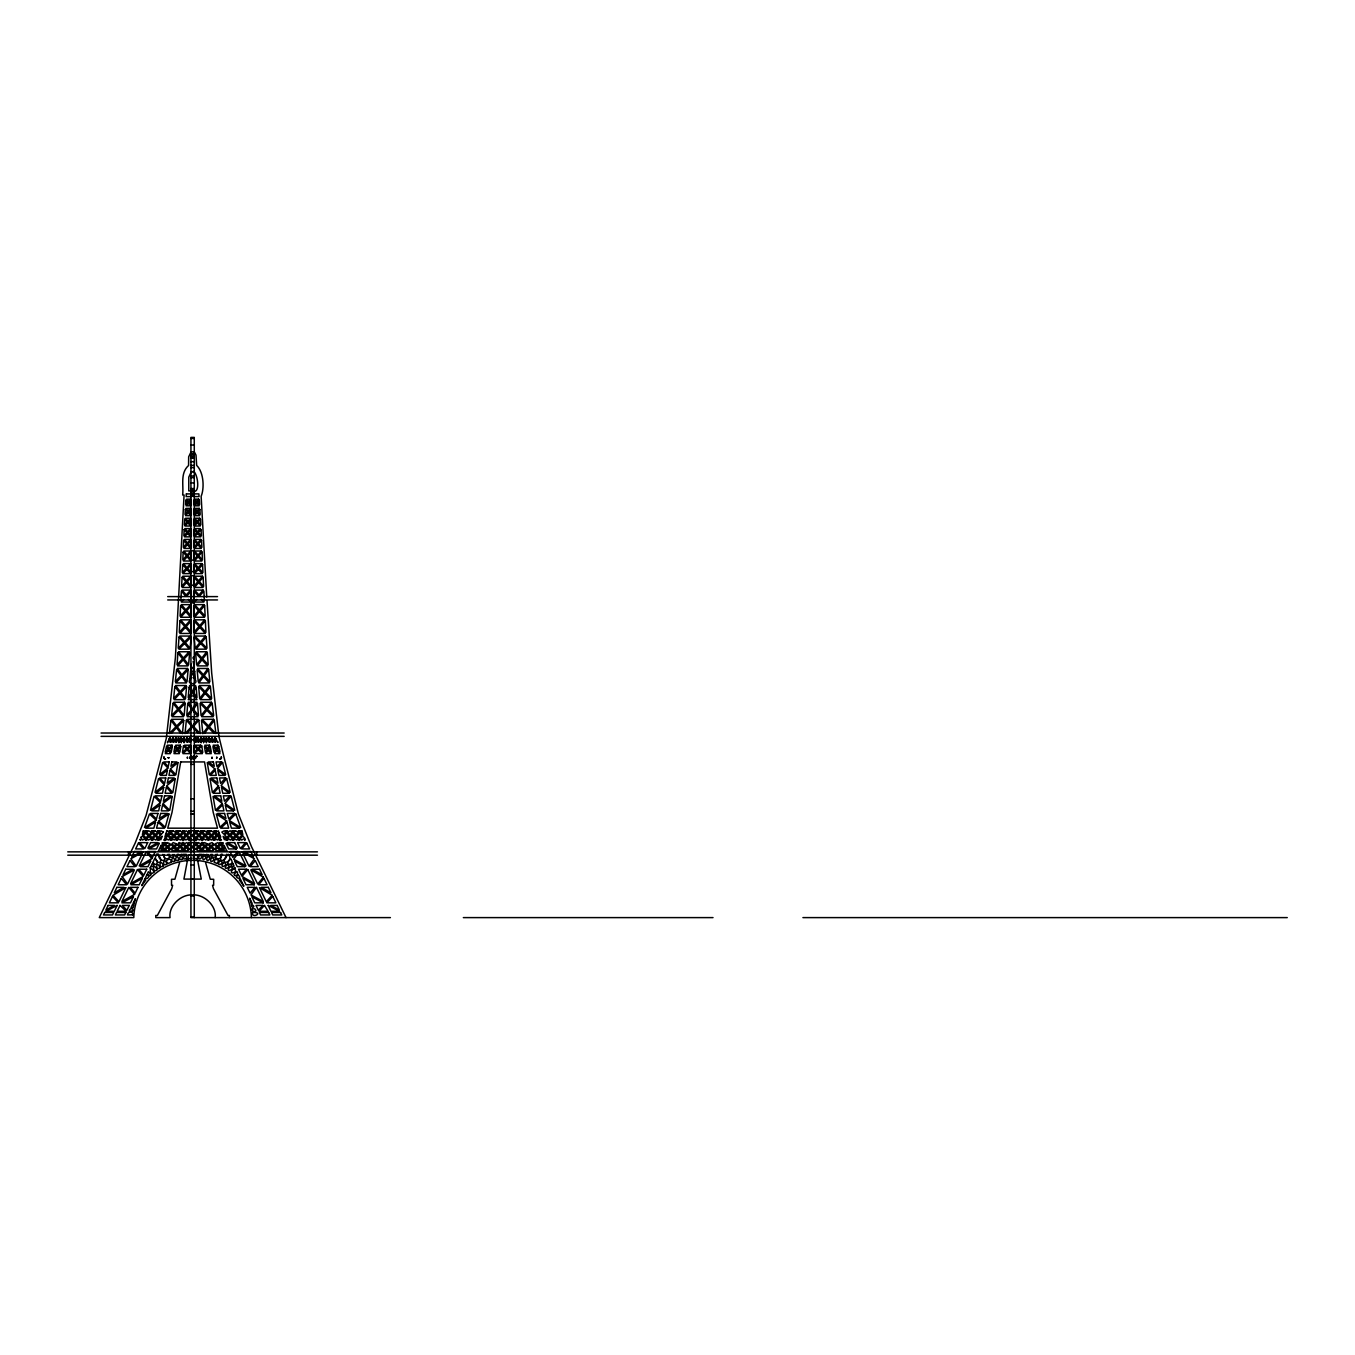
<?xml version="1.0" encoding="UTF-8"?>
<svg xmlns="http://www.w3.org/2000/svg" width="1355" height="1355" viewBox="0 0 1355 1355"><rect width="100%" height="100%" fill="white"/><g stroke="black" fill="none" stroke-linecap="round" stroke-linejoin="round"><path stroke-width="1.5" d="M180.842 600.875L181.367 591.085L185.415 595.827M191.072 665.898L191.224 664.272M187.684 859.087L183.924 879.09L192.512 879.107M202.251 854.412L199.066 854.344M203.453 854.378L206.35 855.395L206.604 854.294M207.789 854.463C206.621 856.479 212.396 857.105 211.126 854.209M179.538 862.847L174.914 879.209L171.509 879.293L171.543 885.255L172.644 885.255L171.746 888.66L157.366 915.472L155.791 915.455L155.791 917.606L170.036 917.606C168.443 906.732 179.656 895.079 191.191 894.876M212.312 854.361C209.483 857.681 217.24 858.748 215.75 854.412M217.156 854.09C211.939 859.392 223.253 861.204 221.288 854.057M193.206 671.487L194.392 668.472L190.835 668.523L192.02 671.504M234.229 874.653C239.124 866.116 238.175 879.446 234.347 874.771M222.508 854.243C216.089 862.237 226.505 862.864 226.776 854.175M190.936 452.13L188.667 456.855L188.565 465.51C180.029 473.132 183.738 484.988 182.671 495.015L184.077 495.015L175.388 657.785L166.326 738.306L146.103 815.32L135.094 843.25L99.271 917.606L133.789 917.606A58.824 58.824 0 0 1 192.613 860.34A58.824 58.824 0 0 1 251.42 917.606M191.851 677.652C182.366 685.647 202.86 685.647 193.392 677.652M156.875 854.175L155.198 857.63C158.45 867.725 164.819 859.917 157.078 854.124M142.241 853.853L136.228 866.201L130.825 858.765L143.088 852.092M227.894 854.599C216.343 866.082 235.008 863.44 228.419 854.277M150.998 874.669L148.389 871.722L147.339 873.907L149.778 875.855L150.71 874.94M192.613 690.813L195.713 685.528L189.514 685.528L191.58 689.051M191.512 694.725L188.226 699.654L197 699.654L192.613 693.082M192.613 708.377L196.966 702.246L188.277 702.246L191.529 706.836M204.503 733.36L208.67 727.804L214.073 733.36M196.763 599.401L194.51 602.043L203.843 602.043L201.438 599.401M199.812 595.827L203.877 591.085L204.402 600.875M191.258 711.917L187.159 716.71L198.067 716.71L192.613 710.325M192.613 725.535L198.05 719.302L187.193 719.302L191.258 723.976M183.789 599.401L181.384 602.043L190.733 602.043L188.464 599.401M187.007 595.861L191.326 591.102L191.326 600.909M186.956 733.258L191.207 728.804M171.153 733.36L176.556 727.804L180.74 733.36M192.613 834.612L194.866 832.377L193.138 830.767M193.104 839.998L194.9 838.254L192.613 836.255M190.361 832.377L192.105 830.767M192.613 846.198L194.866 844.131L193.155 842.573M190.378 844.131L192.088 842.573M193.172 851.143L194.697 849.788L192.613 847.824M191.377 471.54L188.768 477.163L188.768 490.916L191.106 490.916M186.262 854.327L182.976 854.361M190.936 438.444L194.273 438.444M190.936 445.033L194.273 445.033M190.936 451.825L194.273 451.825L196.018 455.145L196.661 465.392C204.165 472.675 204.266 489.223 201.133 496.252L206.739 596.979M190.936 453.654L194.273 453.654M190.936 455.145L194.273 455.145M190.936 456.787L194.273 456.787M190.936 457.567L194.273 457.651M190.936 458.176L194.273 458.176M190.936 461.682L194.273 461.682M190.936 465.392L194.273 465.392M190.936 467.611L194.273 467.611M190.936 472.082L194.273 472.082M190.936 475.995L194.273 475.995M190.936 477.621L194.273 477.621M190.936 482.905L194.273 482.905M190.936 488.579L194.273 488.579M190.936 490.019L194.273 490.019M192.478 490.916C200.388 494.541 198.033 475.47 194.002 471.625A2.812 2.812 0 0 0 193.172 471.32M190.936 491.577L194.273 491.577M190.936 493.271L194.273 493.271M190.936 493.711L194.273 493.711M190.936 494.27L194.273 494.27M190.936 494.88L194.273 494.88M190.936 495.015L194.273 495.015M190.936 496.252L194.273 496.252M190.936 550.841L194.273 550.841M190.936 560.14L194.273 560.14M190.936 571.607L194.273 571.607M190.936 575.74L194.273 575.74M190.936 585.191L194.273 585.191M167.698 596.607L217.511 596.607M167.698 599.943L217.511 599.943M190.936 600.824L194.273 600.824M190.936 601.755L194.273 601.755M190.936 602.89L194.273 602.89M190.936 667.456L194.273 667.456M190.936 673.029L194.273 673.029M190.936 695.945L194.273 695.945M101.066 733.021L284.16 733.021M101.066 736.358L284.16 736.358M190.936 757.055L194.273 757.055M190.936 757.496L194.273 757.496M190.936 764.372L194.273 764.372M190.936 798.756L194.273 798.756M190.936 811.272L194.273 811.272M190.936 813.932L194.273 813.796M190.936 814.118L194.273 814.118M190.936 846.706L194.273 846.706M67.767 851.855L317.443 851.855M67.767 855.191L317.443 855.191M190.936 864.964L194.273 864.964M190.936 895.926L194.273 895.926M190.936 917.064L194.273 917.064M390.409 917.606L190.936 917.606L190.936 437.394L194.273 437.394L194.273 917.606M463.342 917.606L713.018 917.606M802.922 917.606L1287.25 917.606M192.681 879.09L201.268 879.107L197.39 859.104M192.613 894.842C204.656 894.266 216.8 906.224 215.174 917.606M242.139 852.092L254.418 858.765L248.998 866.201L243.002 853.853M190.53 849.788L192.054 851.143M190.344 838.254L192.139 839.998M192.613 727.313L198.27 733.258M198.22 595.861L193.917 591.102L193.917 600.909M243.68 885.865L243.29 885.357A57.842 57.842 0 0 0 239.293 879.988L240.242 878.836L243.815 886.153M249.727 898.433L252.216 903.548L251.2 903.548A55.25 55.25 0 0 0 249.727 898.433L249.693 898.331M158.383 854.023C158.501 862.627 169.019 862.508 162.786 854.412M286.024 917.606L251.505 846.706L238.446 814.118L224.083 757.496L218.917 736.544L211.685 673.029L207.027 600.824M164.141 854.531C162.414 861.424 173.186 858.985 168.122 854.209M169.426 854.294C167.851 858.714 175.591 857.749 172.949 854.48M193.088 661.426L194.155 665.898M174.202 854.514C173.22 857.292 178.979 856.241 177.386 854.226M205.672 862.864L210.279 879.226L213.684 879.293L213.65 885.272L212.549 885.272L213.446 888.677L228.03 915.472L229.401 915.472L229.401 917.606M178.623 854.226L178.877 855.395L181.756 854.226M256.705 851.855L256.705 855.191M128.505 851.855L128.505 855.191M191.749 858.494A62.618 62.618 0 0 0 188.159 858.663L188.108 855.412A70.003 70.003 0 0 1 191.885 855.242M193.917 493.898L193.917 496.591L199.066 496.591L198.846 493.898L193.917 493.898M234.398 867.607L235.143 868.199L234.398 867.607M132.553 914.811L127.506 914.947C127.319 911.322 134.094 911.051 132.553 914.811M182.637 564.578L182.315 572.538L186.092 568.473L182.637 564.578M183.145 552.061L182.823 559.852L186.363 555.872L183.145 552.061M183.653 540.408L183.348 547.318L186.617 543.778L183.653 540.408M184.161 529.534L183.874 535.767L186.855 532.566L184.161 529.534M179.876 620.844L179.317 632.311L184.67 626.433L179.876 620.844M180.605 605.617L180.096 616.135L185.042 610.732L180.605 605.617M182.095 577.23L181.621 586.309L185.804 581.634L182.095 577.23M184.754 519.219L184.416 524.876L187.126 521.963L184.754 519.219M185.347 509.48L185.042 514.392L187.329 511.784L185.347 509.48M185.906 500.181L185.652 504.5L187.684 502.299L185.906 500.181M197.711 855.462L197.491 858.697A63.719 63.719 0 0 0 193.358 858.494L193.477 855.259A68.732 68.732 0 0 1 196.695 855.378L197.711 855.462M198.897 855.564C197.339 863.846 205.943 854.599 198.897 855.564M177.895 652.89L177.048 664.729L182.502 658.886L177.895 652.89M179.046 637.019L178.233 648.181L183.806 642.66L179.046 637.019M185.144 703.347L184.161 715.609L179.283 709.326L185.144 703.347M187.735 703.55L186.787 715.305L191.868 709.376L187.735 703.55M186.38 493.898L186.16 496.591L191.326 496.591L191.326 493.898L186.38 493.898M186.567 686.663L185.55 698.57L180.926 692.557L186.567 686.663M189.107 687.188L188.226 697.503L191.919 691.982L189.107 687.188M189.649 652.975L188.582 664.797L184.077 658.953L189.649 652.975M191.106 637.104L190.09 648.249L185.432 642.727L191.106 637.104M188.125 669.709L187.007 681.768L182.552 675.705L188.125 669.709M190.581 671.132L189.852 679.075L191.97 674.587L190.581 671.132M132.824 910.78L129.267 911.288C128.844 908.138 134.314 907.613 132.824 910.78M183.738 720.437L182.434 733.614L177.403 726.941L183.738 720.437M186.363 720.166L185.025 733.546L191.817 726.432L186.363 720.166M174.846 686.595L173.609 698.486L179.368 692.473L174.846 686.595M176.607 669.624L175.354 681.667L181.011 675.603L176.607 669.624M170.967 720.335L169.324 733.529L175.845 726.839L170.967 720.335M173.067 703.262L171.56 715.508L177.708 709.224L173.067 703.262M133.772 904.734L133.23 907.613L131.045 907.613L132.434 904.75L133.772 904.734M251.488 904.734C251.2 909.866 256.891 906.122 251.488 904.734M180.757 746.571L179.876 752.144L178.149 749.281L180.757 746.571M183.484 745.86L182.451 752.415L186.279 748.909L183.484 745.86M203.182 856.089C200.777 864.219 210.059 855.683 203.182 856.089M177.962 762.577L175.913 774.755L170.374 768.861L177.962 762.577M180.689 761.933L172.017 812.39L167.732 828.176L217.511 828.176L213.209 812.373L204.537 761.933L180.689 761.933M172.17 796.452L169.765 810.307L162.905 803.447L172.17 796.452M175.252 778.668L172.83 792.573L166.716 785.781L175.252 778.668M193.375 657.26L193.528 658.886L193.375 657.26M172.339 746.605L171.17 752.347L169.544 749.4L172.339 746.605M175.015 746.402L173.88 752.008L176.658 749.112L175.015 746.402M150.168 868.047L150.557 867.234L150.168 868.047M159.89 805.141L158.671 810.866L151.828 810.866L159.89 805.141M160.432 802.651L150.507 810.324L154.08 796.283L160.432 802.651M161.906 795.842L160.737 801.262L155.317 795.842L161.906 795.842M163.735 787.34L162.465 793.268L155.893 793.268L163.735 787.34M164.277 784.85L155.063 792.387L158.586 778.515L164.277 784.85M165.767 777.956L164.582 783.393L159.704 777.956L165.767 777.956M167.41 770.318L166.326 775.382L160.5 775.382L167.41 770.318M167.918 767.997L159.602 774.552L162.668 762.442L167.918 767.997M169.223 761.933L168.223 766.574L163.836 761.933L169.223 761.933M162.6 804.836L161.313 810.866L168.613 810.866L162.6 804.836M164.548 795.842L163.396 801.195L170.95 795.842L164.548 795.842M166.411 787.221L165.107 793.268L171.848 793.268L166.411 787.221M168.41 777.956L167.275 783.173L174.202 777.956L168.41 777.956M170.069 770.284L168.969 775.382L174.863 775.382L170.069 770.284M171.865 761.933L170.933 766.253L176.828 761.933L171.865 761.933M207.247 856.834C204.334 864.998 214.378 856.834 207.247 856.834M164.006 756.988L163.853 758.021L164.006 756.988M166.546 746.436L165.191 752.059L168.071 749.18L166.546 746.436M167.749 741.388L167.563 742.608L167.749 741.388M134.145 903.108L133.01 903.548L135.432 898.653A55.369 55.369 0 0 0 134.145 903.108M168.918 813.982L165.293 827.278L158.569 820.927L168.918 813.982M211.363 857.817C207.823 865.896 218.307 858.223 211.363 857.817M155.537 822.18L153.843 828.176L145.73 828.176L155.537 822.18M156.079 820.215L144.528 827.515L149.457 813.949L156.079 820.215M157.993 813.44L156.452 818.928L150.659 813.44L157.993 813.44M158.196 822.231L156.519 828.176L164.497 828.176L158.196 822.231M160.686 813.44L159.263 818.488L167.495 813.44L160.686 813.44M162.109 836.374L160.872 839.71L159.229 838.152L162.109 836.374M165.683 834.138L164.853 837.288L166.902 835.239L165.683 834.138M166.936 830.767L166.123 832.918L167.749 834.392L169.443 832.681L166.936 830.767M215.31 859.053L214.124 862.237L215.784 862.966A55.436 55.436 0 0 1 217.274 863.592L218.68 860.273L215.31 859.053M140.717 837.475L142.495 840.049L145.137 838.593L142.377 836.069L140.717 837.475M143.24 830.988L142.411 834.477L144.816 832.444L143.24 830.988M139.921 839.507L140.598 840.049L139.921 839.507M194.646 671.132L193.274 674.587L195.391 679.075L194.646 671.132M219.764 860.747C214.886 868.758 226.844 862.068 219.764 860.747M217.732 742.455L217.478 741.388L217.732 742.455M162.363 842.793L162.312 845.723L163.887 844.233L162.363 842.793M134.585 894.351L121.916 901.498L128.793 887.389L134.585 894.351M151.862 858.596L139.243 865.913L146.086 851.872L151.862 858.596M125.829 912.474L124.626 914.947L115.378 914.947L116.581 912.474L125.829 912.474M129.233 905.428L126.879 910.289L122.407 905.428L129.233 905.428M133.417 896.773L130.487 902.837L121.916 902.837L133.417 896.773M137.973 887.339L135.161 893.165L130.3 887.339L137.973 887.339M142.326 878.345L139.226 884.764L130.944 884.764L142.326 878.345M146.73 869.233L143.816 875.245L138.769 869.233L146.73 869.233M150.676 861.069L147.966 866.658L140.378 866.658L150.676 861.069M155.3 851.499L152.438 857.427L147.339 851.499L155.3 851.499M159.246 843.318L156.536 848.924L148.948 848.924L159.246 843.318M144.968 878.819L141.767 885.628A57.858 57.858 0 0 1 145.747 880.225L144.968 878.819M146.797 875.008L145.493 877.718C146.916 880.598 150.981 875.279 146.797 875.008M152.471 863.287L151.15 866.014C152.014 868.148 156.079 864.253 152.505 863.338M154.572 858.918L153.064 862.068C154.69 868.03 160.686 861.407 154.656 859.002M161.11 845.401L158.332 851.143L161.11 851.143L161.11 845.401M104.674 912.474L103.471 914.947L112.499 914.947L113.701 912.474L104.674 912.474M108.095 905.428L105.91 909.95L114.464 905.428L108.095 905.428M112.482 896.451L109.365 902.837L118.393 902.837L112.482 896.451M116.903 887.339L114.26 892.793L123.932 887.339L116.903 887.339M121.289 878.362L118.173 884.764L126.608 884.764L121.289 878.362M122.17 876.549L127.556 884.036L134.433 869.876L122.17 876.549M125.727 869.233L123.068 874.703L133.112 869.233L125.727 869.233M129.945 860.577L126.98 866.658L135.043 866.658L129.945 860.577M134.348 851.499L131.723 856.919L141.682 851.499L134.348 851.499M138.481 843.03L135.619 848.924L143.545 848.924L138.481 843.03M117.123 905.428L114.277 911.288L105.944 911.288L117.123 905.428M125.778 887.677L118.952 901.702L113.041 895.299L125.778 887.677M147.695 842.624L144.816 848.569L139.717 842.624L147.695 842.624M120.002 905.428L117.157 911.288L126.184 911.288L120.002 905.428M137.482 869.537L130.656 883.545L143.224 876.465L137.482 869.537M150.574 842.624L147.898 848.128L158.01 842.624L150.574 842.624M223.592 862.508C217.749 870.266 230.587 864.405 223.592 862.508M215.682 749.4L214.056 752.347L212.904 746.605L215.682 749.4M218.02 745.199L216.292 748.316L213.175 745.199L218.02 745.199M216.563 750.28L214.717 753.617L219.917 753.617L216.563 750.28M218.697 746.436L217.173 749.18L220.052 752.059L218.697 746.436M196.119 687.188L193.325 691.982L197 697.503L196.119 687.188M207.078 749.281L205.35 752.144L204.47 746.571L207.078 749.281M209.551 745.199L207.722 748.231L204.808 745.199L209.551 745.199M207.942 750.179L205.858 753.617L211.245 753.617L207.942 750.179M210.211 746.402L208.585 749.112L211.346 752.008L210.211 746.402M252.606 912.474C251.183 919.588 264.869 911.949 252.606 912.474M227.217 864.456C220.594 871.942 233.585 866.607 227.217 864.456M230.621 858.951C222.135 865.964 236.464 866.116 230.672 858.935M252.233 908.815C250.861 912.355 258.788 912.592 254.774 908.832L252.233 908.815M220.679 759.054L219.73 758.952L220.679 759.054M221.458 757.919L221.221 756.988L221.458 757.919M190.479 741.913L189.175 741.947L189.835 740.999L190.479 741.913M191.885 739.864L191.207 740.863L190.564 739.966L191.258 739L191.885 739.864M170.086 737.34L170.273 738.932L170.086 737.34M172.881 737.34L173.067 738.932L172.881 737.34M170.95 741.947L169.612 741.947L170.273 740.999L170.95 741.947M172.339 739.966L171.679 740.914L171.018 739.966L171.679 739.034L172.339 739.966M175.676 737.34L175.862 738.932L175.676 737.34M173.745 741.947L172.407 741.947L173.067 740.999L173.745 741.947M175.134 739.966L174.473 740.914L173.813 739.966L174.473 739.034L175.134 739.966M178.47 737.323L178.657 738.932L178.47 737.323M176.54 741.947L175.202 741.947L175.862 740.999L176.54 741.947M177.928 739.966L177.268 740.914L176.607 739.966L177.268 739.034L177.928 739.966M181.265 737.323L181.451 738.932L181.265 737.323M181.451 740.999L181.265 742.608L181.451 740.999M182.857 739.034L182.857 740.914L182.857 739.034M184.06 737.323L184.246 738.932L184.06 737.323M184.246 740.999L184.06 742.608L184.246 740.999M186.855 737.323L187.041 738.932L186.855 737.323M186.312 739.966L185.652 740.914L184.974 739.966L185.652 739.034L186.312 739.966M189.649 737.323L189.835 738.932L189.649 737.323M187.701 741.947L186.38 741.947L187.041 740.999L187.701 741.947M194.663 739.966L194.036 740.863L193.342 739.864L193.985 739L194.663 739.966M197.999 737.323L198.186 738.932L197.999 737.323M196.069 741.947L194.747 741.913L195.391 740.999L196.069 741.947M197.457 739.966L196.797 740.914L196.136 739.966L196.797 739.034L197.457 739.966M200.794 737.323L200.98 738.932L200.794 737.323M198.863 741.947L197.525 741.947L198.186 740.999L198.863 741.947M200.252 739.966L199.592 740.914L198.931 739.966L199.592 739.034L200.252 739.966M203.589 737.323L203.775 738.932L203.589 737.323M206.383 737.323L206.57 738.932L206.383 737.323M203.775 740.999L203.589 742.608L203.775 740.999M205.181 739.034L205.181 740.914L205.181 739.034M206.57 740.999L206.383 742.608L206.57 740.999M209.178 737.323L209.364 738.932L209.178 737.323M208.636 739.966L207.976 740.914L207.298 739.966L207.976 739.034L208.636 739.966M211.973 737.34L212.159 738.932L211.973 737.34M210.025 741.947L208.704 741.947L209.364 740.999L210.025 741.947M214.768 737.34L214.954 738.932L214.768 737.34M212.82 741.947L211.499 741.947L212.159 740.999L212.82 741.947M214.226 739.966L213.565 740.914L212.887 739.966L213.565 739.034L214.226 739.966M216.343 739.034L216.343 740.914L216.343 739.034M215.614 741.947L214.293 741.947L214.954 740.999L215.614 741.947M168.884 739.034L168.884 740.914L168.884 739.034M197.508 703.55L193.375 709.376L198.457 715.305L197.508 703.55M180.063 739.034L180.063 740.914L180.063 739.034M178.657 740.999L178.86 742.608L178.657 740.999M188.43 739.034L188.43 740.914L188.43 739.034M196.069 738.001L195.391 738.932L194.714 737.984L196.069 738.001M200.98 740.999L201.184 742.608L200.98 740.999M202.386 739.034L202.386 740.914L202.386 739.034M210.77 739.034L210.77 740.914L210.77 739.034M202.674 675.705L198.237 681.768L197.119 669.709L202.674 675.705M207.976 668.472L203.402 674.722L197.593 668.472L207.976 668.472M203.504 676.585L198.846 682.937L209.415 682.937L203.504 676.585M208.619 669.624L204.232 675.603L209.873 681.667L208.619 669.624M230.452 866.421C223.067 873.704 237.023 869.249 230.452 866.421M232.755 863.304C229.097 864.304 233.212 868.098 234.076 866.014L232.755 863.304M154.064 871.959C148.948 877.871 148.881 862.525 154.064 871.959M233.619 868.64C225.912 876.228 240.834 871.976 233.619 868.64M207.823 726.941L202.81 733.614L201.505 720.437L207.823 726.941M213.565 719.302L208.551 725.975L202.047 719.302L213.565 719.302M214.276 720.335L209.398 726.839L215.902 733.529L214.276 720.335M188.193 756.209L188.193 756.209M168.952 757.801L168.088 757.682L168.952 757.801M171.323 757.801L171.323 757.801M173.677 757.801L173.677 757.801M176.031 757.801L176.031 757.801M178.403 757.801L178.403 757.801M180.757 757.801L180.757 757.801M183.111 757.801L183.111 757.801M185.483 757.801L185.483 757.801M188.65 758.715L188.65 758.715M189.886 757.106L189.937 758.377L189.886 757.106M204.3 692.557L199.693 698.57L198.677 686.663L204.3 692.557M209.686 685.528L205.028 691.592L199.236 685.528L209.686 685.528M205.13 693.438L200.354 699.654L211.109 699.671L205.13 693.438M210.381 686.595L205.875 692.473L211.617 698.486L210.381 686.595M187.38 757.293L187.481 758.275L187.38 757.293M201.997 659.834L197.322 665.898L207.637 665.898L201.997 659.834M201.167 658.953L196.661 664.797L195.577 652.975L201.167 658.953M206.705 651.755L201.895 657.988L196.069 651.755L206.705 651.755M207.332 652.89L202.725 658.886L208.196 664.729L207.332 652.89M205.943 709.326L201.065 715.609L200.083 703.347L205.943 709.326M211.414 702.263L206.688 708.36L200.676 702.246L211.414 702.263M206.79 710.189L201.726 716.71L213.175 716.71L206.79 710.189M212.159 703.262L207.518 709.224L213.667 715.508L212.159 703.262M157.146 869.622C152.268 874.771 152.387 860.493 157.146 869.622M165.513 758.952L164.565 759.054L165.513 758.952M254.926 887.339L250.082 893.165L247.254 887.339L254.926 887.339M263.378 877.176L257.687 884.036L250.794 869.876L263.378 877.176M256.451 887.389L250.946 894.961L263.31 901.498L256.451 887.389M263.954 878.362L258.636 884.764L267.071 884.764L263.954 878.362M195.95 502.349L193.917 504.771L193.917 500.147L195.95 502.349M198.609 499.165L196.729 501.418L194.629 499.165L198.609 499.165M196.763 503.23L194.612 505.805L199.151 505.805L196.763 503.23M199.321 500.181L197.542 502.299L199.575 504.5L199.321 500.181M246.458 869.233L241.41 875.245L238.514 869.233L246.458 869.233M247.762 869.537L242.003 876.465L254.571 883.545L247.762 869.537M255.299 860.577L250.184 866.658L258.246 866.658L255.299 860.577M197.847 581.651L193.917 586.325L193.917 577.247L197.847 581.651M202.437 576.214L198.626 580.736L194.578 576.214L202.437 576.214M198.66 582.548L194.493 587.494L203.081 587.494L198.66 582.548M203.131 577.23L199.439 581.634L203.623 586.309L203.131 577.23M199.812 642.727L195.154 648.249L194.121 637.104L199.812 642.727M205.452 636.054L200.574 641.813L194.764 636.054L205.452 636.054M200.659 643.574L195.933 649.164L206.299 649.164L200.659 643.574M206.197 637.019L201.438 642.66L206.993 648.181L206.197 637.019M197.288 555.889L193.917 559.869L193.917 552.078L197.288 555.889M201.421 551.028L198.067 554.974L194.561 551.028L201.421 551.028M198.084 556.786L194.493 561.021L201.861 561.021L198.084 556.786M202.098 552.061L198.863 555.872L202.403 559.852L202.098 552.061M191.817 758.919L190.733 759.291L191.817 758.919M203.148 590.086L198.999 594.947L194.595 590.086L203.148 590.086M198.982 626.45L193.917 632.345L193.917 620.861L198.982 626.45M204.656 619.845L199.761 625.536L194.595 619.845L204.656 619.845M199.778 627.348L194.51 633.462L205.35 633.462L199.778 627.348M205.367 620.844L200.574 626.433L205.909 632.311L205.367 620.844M191.733 756.293L190.682 756.209L191.733 756.293M237.887 851.499L232.806 857.427L229.944 851.499L237.887 851.499M245.509 842.624L240.411 848.569L237.532 842.624L245.509 842.624M239.157 851.872L233.67 859.222L245.983 865.913L239.157 851.872M246.746 843.03L241.681 848.924L249.625 848.924L246.746 843.03M196.306 511.784L193.917 514.561L193.917 509.04L196.306 511.784M199.253 508.379L197.102 510.869L194.917 508.379L199.253 508.379M197.102 512.698L194.527 515.662L199.71 515.662L197.102 512.698M199.879 509.48L197.898 511.784L200.184 514.392L199.879 509.48M196.492 521.997L193.917 524.978L193.917 519.219L196.492 521.997M199.727 518.254L197.288 521.082L194.646 518.254L199.727 518.254M200.472 519.219L198.101 521.963L200.828 524.876L200.472 519.219M197.322 522.861L194.578 526.028L200.252 526.011L197.322 522.861M199.405 611.647L194.527 617.27L204.554 617.27L199.405 611.647M198.592 610.749L193.917 616.152L193.917 605.634L198.592 610.749M203.911 604.635L199.388 609.852L194.612 604.635L203.911 604.635M204.639 605.617L200.201 610.732L205.147 616.135L204.639 605.617M198.88 720.166L193.426 726.432L200.201 733.546L198.88 720.166M190.31 508.379L188.125 510.869L185.974 508.379L190.31 508.379M188.125 512.698L185.516 515.662L190.699 515.662L188.125 512.698M191.326 509.04L188.921 511.784L191.326 514.561L191.326 509.04M197.017 543.795L193.917 547.352L193.917 540.425L197.017 543.795M200.845 539.426L197.813 542.898L194.612 539.426L200.845 539.426M197.83 544.676L194.544 548.436L201.285 548.436L197.83 544.676M201.573 540.408L198.626 543.778L201.895 547.318L201.573 540.408M194.493 759.291L193.409 758.919L194.493 759.291M160.026 867.708C155.097 871.993 156.215 858.663 160.026 867.708M195.848 757.75L194.714 757.699L195.848 757.75M196.594 758.715L196.594 758.715M198.203 757.75L198.203 757.75M200.574 757.75L200.574 757.75M202.928 757.75L202.928 757.75M205.283 757.75L205.283 757.75M207.654 757.75L207.654 757.75M210.008 757.75L210.008 757.75M212.024 757.293L211.905 758.275L212.024 757.293M214.734 757.75L214.734 757.75M216.783 757.225L216.631 758.275L216.783 757.225M190.665 551.028L187.159 554.974L183.823 551.028L190.665 551.028M191.326 552.078L187.939 555.889L191.326 559.869L191.326 552.078M197.525 568.49L193.917 572.555L193.917 564.595L197.525 568.49M201.861 563.612L198.321 567.593L194.629 563.612L201.861 563.612M198.338 569.371L194.561 573.622L202.302 573.622L198.338 569.371M202.606 564.578L199.134 568.473L202.911 572.538L202.606 564.578M197.119 756.327L196.221 756.276L197.119 756.327M196.763 532.583L193.917 535.784L193.917 529.517L196.763 532.583M200.32 528.586L197.559 531.685L194.697 528.602L200.32 528.586M197.576 533.463L194.561 536.851L200.743 536.851L197.576 533.463M201.082 529.534L198.372 532.566L201.353 535.767L201.082 529.534M187.142 556.786L183.382 561.021L190.733 561.021L187.142 556.786M190.649 576.214L186.6 580.736L182.79 576.214L190.649 576.214M186.584 582.548L182.146 587.494L190.75 587.494L186.584 582.548M191.326 577.247L187.38 581.651L191.326 586.325L191.326 577.247M218.511 785.781L212.396 792.573L209.991 778.668L218.511 785.781M225.54 777.956L220.645 783.393L219.476 777.956L225.54 777.956M218.832 787.221L213.396 793.268L220.137 793.268L218.832 787.221M226.641 778.515L221.119 785.561L230.164 792.387L226.641 778.515M190.632 590.086L186.228 594.947L182.078 590.086L190.632 590.086M190.632 619.845L185.466 625.536L180.588 619.845L190.632 619.845M185.449 627.348L179.893 633.462L190.716 633.462L185.449 627.348M191.326 620.861L186.262 626.45L191.326 632.345L191.326 620.861M190.615 604.635L185.855 609.852L181.333 604.635L190.615 604.635M185.821 611.647L180.672 617.27L190.699 617.27L185.821 611.647M191.326 605.634L186.634 610.749L191.326 616.152L191.326 605.634M190.615 539.426L187.43 542.898L184.399 539.426L190.615 539.426M187.397 544.676L183.941 548.436L190.682 548.436L187.397 544.676M191.326 540.425L188.21 543.795L191.326 547.352L191.326 540.425M197.271 748.976L193.917 752.635L193.917 745.894L197.271 748.976M200.743 745.199L198.067 748.096L194.917 745.199L200.743 745.199M198.152 749.789L194.612 753.617L202.335 753.617L198.152 749.789M201.743 745.86L198.948 748.909L202.776 752.415L201.743 745.86M262.836 905.428L258.348 910.289L256.01 905.428L262.836 905.428M272.203 895.299L266.291 901.702L259.466 887.677L272.203 895.299M264.462 905.428L259.042 911.288L268.07 911.288L264.462 905.428M272.762 896.451L266.85 902.837L275.878 902.837L272.762 896.451M190.598 499.165L188.514 501.418L186.617 499.165L190.598 499.165M188.464 503.23L186.075 505.805L190.615 505.805L188.464 503.23M191.326 500.147L189.277 502.349L191.326 504.771L191.326 500.147M190.598 563.612L186.905 567.593L183.382 563.612L190.598 563.612M186.888 569.371L182.942 573.622L190.665 573.622L186.888 569.371M191.326 564.595L187.701 568.49L191.326 572.555L191.326 564.595M187.634 668.472L181.824 674.722L177.251 668.472L187.634 668.472M181.722 676.585L175.811 682.937L186.38 682.937L181.722 676.585M190.598 518.254L187.955 521.082L185.5 518.254L190.598 518.254M187.922 522.861L184.991 526.011L190.649 526.028L187.922 522.861M191.326 519.219L188.735 521.997L191.326 524.978L191.326 519.219M190.547 528.602L187.668 531.685L184.924 528.586L190.547 528.602M187.651 533.463L184.5 536.851L190.665 536.851L187.651 533.463M191.326 529.517L188.464 532.583L191.326 535.784L191.326 529.517M189.158 651.755L183.332 657.988L178.521 651.755L189.158 651.755M183.247 659.834L177.59 665.898L187.905 665.898L183.247 659.834M214.869 768.861L209.314 774.755L207.264 762.577L214.869 768.861M221.39 761.933L217.02 766.574L216.021 761.933L221.39 761.933M215.174 770.284L210.364 775.382L216.275 775.382L215.174 770.284M222.559 762.442L217.444 768.556L225.641 774.552L222.559 762.442M186.008 685.528L180.198 691.592L175.54 685.528L186.008 685.528M180.096 693.438L174.118 699.671L184.873 699.654L180.096 693.438M180.418 745.199L177.505 748.231L175.676 745.199L180.418 745.199M177.302 750.179L173.982 753.617L179.385 753.617L177.302 750.179M160.601 834.985L158.366 837.322L156.215 835.273L158.518 833.054L160.601 834.985M157.536 838.186L155.74 840.049L152.996 838.372L155.351 836.103L157.536 838.186M163.396 832.072L161.431 834.121L159.382 832.224L160.923 830.767L163.396 832.072M158.399 838.999L157.4 840.049L159.483 840.049L158.399 838.999M183.179 719.302L176.675 725.975L171.662 719.302L183.179 719.302M184.551 702.246L178.555 708.36L173.813 702.263L184.551 702.246M178.454 710.189L172.051 716.71L183.518 716.71L178.454 710.189M222.322 803.447L215.479 810.307L213.074 796.452L222.322 803.447M229.91 795.842L224.507 801.262L223.338 795.842L229.91 795.842M222.627 804.836L216.614 810.866L223.931 810.866L222.627 804.836M231.163 796.283L224.964 803.413L234.72 810.324L231.163 796.283M172.068 745.199L168.952 748.316L167.224 745.199L172.068 745.199M168.664 750.28L165.31 753.617L170.527 753.617L168.664 750.28M171.374 830.767L170.29 831.835L169.087 830.767L171.374 830.767M164.887 838.931L163.786 840.049L166.072 840.032L164.887 838.931M167.783 836.035L165.733 838.101L168.325 840.032L170.222 838.237L167.783 836.035M170.34 833.477L168.63 835.188L171.086 837.407L172.881 835.713L170.34 833.477M173.067 830.767L171.187 832.631L173.745 834.9L176.099 832.664L173.067 830.767M196.475 830.767L194.883 830.767L196.475 830.767M195.747 833.19L193.494 835.425L195.764 837.424L197.982 835.273L195.747 833.19M198.169 830.767L196.594 832.343L198.846 834.443L200.963 832.427L198.169 830.767M190.462 636.054L184.653 641.813L179.775 636.054L190.462 636.054M184.568 643.574L178.928 649.164L189.31 649.164L184.568 643.574M202.674 830.767L200.913 830.767L202.674 830.767M195.798 839.05L194.815 839.998L196.865 839.998L195.798 839.05M198.863 836.086L196.661 838.22L199.371 839.998L201.234 838.288L198.863 836.086M201.844 833.223L199.727 835.256L202.115 837.475L204.283 835.476L201.844 833.223M204.402 830.767L202.708 832.393L205.181 834.68L207.383 832.648L204.402 830.767M153.318 830.767L152.404 831.631L151.472 830.767L153.318 830.767M152.404 833.291L149.999 835.595L152.116 837.559L154.487 835.273L152.404 833.291M159.196 830.767L157.807 830.767L159.196 830.767M148.254 835.612L146.001 837.763L143.308 835.29L145.696 833.257L148.254 835.612M151.54 832.461L149.118 834.782L146.611 832.478L148.644 830.767L151.54 832.461M155.029 830.767L153.267 832.461L155.351 834.443L157.654 832.241L155.029 830.767M146.018 839.406L145.341 840.049L146.73 840.049L146.018 839.406M149.135 836.425L146.882 838.576L148.491 840.049L151.252 838.372L149.135 836.425M152.133 839.185L151.235 840.049L153.047 840.049L152.133 839.185M213.7 849.873L211.312 851.143L209.195 849.263L211.109 847.485L213.7 849.873M216.766 846.943L214.564 849.06L211.99 846.672L214.226 844.605L216.766 846.943M219.612 844.233L217.647 846.13L215.106 843.792L217.918 842.624L219.612 844.233M226.014 838.152L224.371 839.71L223.135 836.374L226.014 838.152M229.029 835.273L226.878 837.322L224.625 834.985L226.708 833.054L229.029 835.273M221.305 842.624L219.646 842.624L221.305 842.624M231.976 832.461L229.893 834.443L227.589 832.241L230.198 830.767L231.976 832.461M233.754 830.767L232.84 831.631L231.925 830.767L233.754 830.767M214.581 850.703L214.581 850.703M217.647 847.756L215.445 849.873L216.8 851.143L219.679 849.619L217.647 847.756M220.492 845.063L218.528 846.926L220.594 848.84L222.627 847.095L220.492 845.063M222.864 842.793L221.356 844.233L222.931 845.723L222.931 842.929M226.844 838.999L225.743 840.049L227.826 840.049L226.844 838.999M229.893 836.103L227.708 838.186L230.418 840.049L232.247 838.372L229.893 836.103M232.84 833.291L230.757 835.273L233.128 837.559L235.245 835.595L232.84 833.291M235.482 830.767L233.704 832.461L236.126 834.782L238.615 832.478L235.482 830.767M165.581 842.624L163.921 842.624L165.581 842.624M178.115 830.767L176.98 831.835L175.794 830.767L178.115 830.767M171.12 839.033L170.053 840.032L172.204 840.032L171.12 839.033M173.779 836.509L171.983 838.203L174.236 840.015L175.947 838.44L173.779 836.509M179.859 830.767L177.861 832.648L180.063 834.68L182.535 832.393L179.859 830.767M164.751 845.063L162.6 847.095L164.633 848.84L166.716 846.926L164.751 845.063M167.326 842.624L165.615 844.233L167.597 846.13L170.137 843.792L167.326 842.624M176.997 833.477L174.643 835.696L176.828 837.627L179.182 835.476L176.997 833.477M226.658 820.927L219.95 827.278L216.326 813.982L226.658 820.927M234.567 813.44L228.775 818.928L227.233 813.44L234.567 813.44M227.03 822.231L220.746 828.176L228.707 828.176L227.03 822.231M235.77 813.949L229.215 820.486L240.699 827.515L235.77 813.949M194.561 756.209L193.494 756.293L194.561 756.209M191.733 847.01L189.632 848.992L187.312 846.926L189.48 844.944L191.733 847.01M188.768 849.822L186.296 851.143L184.483 849.5L186.414 847.739L188.768 849.822M189.666 850.618L189.666 850.618M188.65 832.343L186.38 834.443L184.28 832.427L186.092 830.767L188.65 832.343M169.798 849.873L167.326 851.143L165.547 849.619L167.58 847.756L169.798 849.873M173.237 846.672L170.679 849.06L168.46 846.943L171.018 844.605L173.237 846.672M176.353 843.775L174.118 845.859L171.899 843.792L173.186 842.607L176.353 843.775M182.248 838.305L180.401 840.015L177.725 838.44L180.063 836.289L182.248 838.305M185.5 835.256L183.128 837.475L180.943 835.476L183.399 833.223L185.5 835.256M190.344 830.767L188.751 830.767L190.344 830.767M174.118 847.485L171.543 849.873L172.864 851.143L176.048 849.263L174.118 847.485M177.251 844.572L174.998 846.672L176.946 848.467L179.283 846.418L177.251 844.572M179.368 842.607L178.132 843.759L180.181 845.622L182.112 843.911L179.368 842.607M183.128 839.101L182.146 840.015L184.111 839.998L183.128 839.101M186.363 836.086L184.009 838.288L185.872 839.998L188.582 838.22L186.363 836.086M189.497 833.19L187.244 835.273L189.48 837.424L191.749 835.425L189.497 833.19M170.662 850.703L170.662 850.703M227.437 830.767L226.031 830.767L227.437 830.767M207.4 849.28L205.401 851.143L202.539 849.5L205.062 847.214L207.4 849.28M210.245 846.672L208.28 848.467L205.943 846.418L207.993 844.572L210.245 846.672M213.345 843.792L211.109 845.859L208.873 843.775L212.058 842.607L213.345 843.792M219.51 838.101L217.41 840.032L215.005 838.237L217.444 836.035L219.51 838.101M225.845 832.224L223.795 834.121L221.83 832.072L224.303 830.767L225.845 832.224M220.357 838.931L219.154 840.032L221.458 840.049L220.357 838.931M208.297 850.076L207.163 851.143L209.517 851.143L208.297 850.076M240.479 830.767L239.496 831.665L238.429 830.767L240.479 830.767M220.628 837.051L218.341 835.239L219.544 834.138L220.628 837.051M241.986 830.988L240.411 832.444L242.816 834.477L241.986 830.988M233.111 839.185L232.179 840.049L234.008 840.049L233.111 839.185M236.109 836.425L233.992 838.372L236.735 840.049L238.345 838.576L236.109 836.425M239.53 833.257L236.989 835.612L239.225 837.763L241.935 835.29L239.53 833.257M163.752 849.653L162.312 850.974L162.312 848.416L163.752 849.653M184.314 830.767L182.552 830.767L184.314 830.767M164.666 850.432L163.887 851.143L165.496 851.143L164.666 850.432M176.844 839.253L175.998 840.015L177.725 840.015L176.844 839.253M196.56 842.59L194.934 842.573L196.56 842.59M202.115 839.101L201.133 839.998L203.081 840.015L202.115 839.101M211.194 830.767L209.127 832.664L211.482 834.9L214.039 832.631L211.194 830.767M190.327 745.199L187.159 748.096L184.483 745.199L190.327 745.199M187.092 749.789L182.908 753.617L190.615 753.617L187.092 749.789M191.326 745.894L187.972 748.976L191.326 752.635L191.326 745.894M209.432 830.767L208.263 831.835L207.112 830.767L209.432 830.767M195.747 844.944L193.494 847.01L195.594 848.992L197.932 846.926L195.747 844.944M198.321 842.59L196.627 844.131L198.829 846.13L201.319 843.928L198.321 842.59M205.181 836.289L202.996 838.305L205.723 840.015L207.501 838.44L205.181 836.289M208.247 833.477L206.062 835.476L208.399 837.627L210.584 835.696L208.247 833.477M239.208 839.406L238.514 840.049L239.886 840.049L239.208 839.406M242.85 836.069L240.089 838.593L241.613 840.049L244.849 838.322L242.85 836.069M185.516 846.943L183.586 848.687L181.079 846.418L183.01 844.724L185.516 846.943M188.599 844.131L186.397 846.13L183.924 843.928L186.922 842.59L188.599 844.131M190.31 842.573L188.684 842.59L190.31 842.573M182.705 849.5L179.842 851.143L177.827 849.28L180.181 847.214L182.705 849.5M183.586 850.296L182.671 851.143L184.517 851.143L183.586 850.296M163.413 865.76C157.925 870.283 159.992 856.766 163.413 865.76M200.76 849.5L198.931 851.143L196.475 849.822L198.812 847.739L200.76 849.5M204.165 846.418L201.641 848.687L199.71 846.943L202.217 844.724L204.165 846.418M213.243 838.203L211.245 840.032L209.28 838.44L211.465 836.509L213.243 838.203M216.597 835.188L214.141 837.407L212.362 835.713L214.886 833.477L216.597 835.188M219.104 832.918L217.494 834.392L215.784 832.681L218.307 830.767L219.104 832.918M207.112 843.759L205.045 845.622L203.115 843.911L204.605 842.607L207.112 843.759M201.641 850.296L200.709 851.143L202.572 851.143L201.641 850.296M214.124 839.033L213.023 840.032L215.174 840.032L214.124 839.033M202.81 842.59L201.624 842.59L202.81 842.59M216.156 830.767L214.937 831.835L213.87 830.767L216.156 830.767M195.577 850.618L195.577 850.618M208.382 839.253L207.518 840.015L209.229 840.015L208.382 839.253M183.619 842.59L182.417 842.59L183.619 842.59M176.929 850.076L175.727 851.143L178.081 851.143L176.929 850.076M189.446 839.05L188.362 839.998L190.411 839.998L189.446 839.05M220.577 850.432L219.747 851.143L221.339 851.143L220.577 850.432M222.931 848.416L221.492 849.653L222.931 850.974L222.931 848.416M146.797 830.767L145.73 831.665L144.765 830.767L146.797 830.767M238.412 875.025C232.467 877.6 243.443 880.784 238.412 875.025M245.306 839.507L244.628 840.049L245.306 839.507M166.851 864.033C161.093 868.098 164.294 855.073 166.851 864.033M174.778 861.052C168.731 864.253 173.457 852.38 174.778 861.052M171.137 862.288L169.748 862.847A57.384 57.384 0 0 0 168.24 863.474C162.736 860.882 172.153 856.089 171.137 862.288M178.725 860.019C172.339 863.05 177.691 851.448 178.725 860.019M182.552 859.273C176.218 861.729 182.197 850.838 182.552 859.273M186.55 858.748C179.842 860.865 186.77 850.347 186.55 858.748M213.362 761.933L208.399 761.933L214.293 766.253L213.362 761.933M224.727 775.382L218.917 775.382L217.816 770.318L224.727 775.382M216.834 777.956L211.041 777.956L217.952 783.173L216.834 777.956M229.334 793.268L222.779 793.268L221.492 787.34L229.334 793.268M220.696 795.842L214.293 795.842L221.847 801.195L220.696 795.842M233.416 810.866L226.573 810.866L225.337 805.141L233.416 810.866M224.557 813.44L217.732 813.44L225.98 818.488L224.557 813.44M239.496 828.176L231.4 828.176L229.706 822.18L239.496 828.176M234.652 842.624L227.217 842.624L237.328 848.128L234.652 842.624M236.295 848.924L228.69 848.924L225.98 843.318L236.295 848.924M226.895 851.143L224.117 851.143L224.117 845.401L226.895 851.143M250.878 851.499L243.544 851.499L253.521 856.919L250.878 851.499M244.849 866.658L237.261 866.658L234.567 861.069L244.849 866.658M259.516 869.233L252.115 869.233L262.176 874.703L259.516 869.233M254.283 884.764L246.017 884.764L242.918 878.345L254.283 884.764M268.324 887.339L261.312 887.339L270.983 892.793L268.324 887.339M263.31 902.837L254.757 902.837L251.827 896.773L263.31 902.837M268.205 905.428L270.949 911.288L279.299 911.288L268.205 905.428M277.131 905.428L270.763 905.428L279.333 909.95L277.131 905.428M268.663 912.474L259.415 912.474L260.6 914.947L269.865 914.947L268.663 912.474M280.553 912.474L271.525 912.474L272.745 914.947L281.772 914.947L280.553 912.474"/></g></svg>
